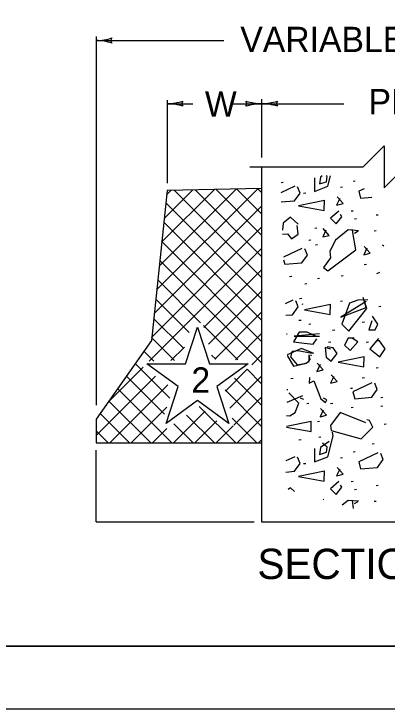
# Model space of a CAD drawing. Extents: x 1000 to 1036.3, y 1000 to 1022.
# Drawn here: x 1015.66 to 1018.62, y 1000 to 1005.51 of the extents above; entities that cross this region are included whole.
import ezdxf

# ---------------------------------------------------------------- set-up
doc = ezdxf.new("R2010")
doc.units = 0
for name, color, linetype in [('Level 1', 7, 'Continuous'), ('Level 10', 7, 'Continuous'), ('Level 11', 7, 'Continuous')]:
    doc.layers.add(name, color=color, linetype=linetype)

msp = doc.modelspace()

# ---------------------------------------------------------------- linework, layer by layer
at = {"layer": 'Level 1'}
for p, q in [((1016.3113, 1005.3314), (1016.3113, 1002.4089)), ((1016.3113, 1005.3314), (1016.3113, 1002.4089)), ((1016.3113, 1005.2978), (1017.3228, 1005.2978)), ((1016.3113, 1005.2978), (1017.3228, 1005.2978)), ((1016.8738, 1004.8258), (1016.8738, 1004.1679)), ((1016.8738, 1004.8258), (1016.8738, 1004.1679)), ((1017.6238, 1004.8332), (1017.6238, 1004.3721)), ((1017.6238, 1004.8332), (1017.6238, 1004.3721)), ((1016.8738, 1004.7978), (1017.0773, 1004.7978)), ((1016.8738, 1004.7978), (1017.0773, 1004.7978)), ((1017.3897, 1004.7978), (1017.6238, 1004.7978)), ((1017.3897, 1004.7978), (1017.6238, 1004.7978)), ((1017.6238, 1004.7978), (1018.2746, 1004.7978)), ((1017.6238, 1004.7978), (1018.2746, 1004.7978)), ((1017.5309, 1004.2978), (1018.1779, 1004.2978)), ((1017.5309, 1004.2978), (1018.1779, 1004.2978)), ((1017.6238, 1004.2978), (1017.6238, 1001.4841)), ((1017.6238, 1004.2978), (1017.6238, 1001.4841)), ((1016.8738, 1004.1091), (1016.7488, 1002.9216)), ((1016.8738, 1004.1091), (1016.7488, 1002.9216)), ((1016.791, 1003.3225), (1017.5926, 1004.1241)), ((1016.8108, 1003.5108), (1017.4206, 1004.1205)), ((1016.8307, 1003.699), (1017.2485, 1004.1168)), ((1016.8504, 1003.8873), (1017.0765, 1004.1133)), ((1016.8703, 1004.0755), (1016.9044, 1004.1097)), ((1017.6238, 1004.1248), (1016.8738, 1004.1091)), ((1017.6238, 1004.1248), (1016.8738, 1004.1091)), ((1016.9325, 1004.1103), (1017.6238, 1003.4191)), ((1017.0975, 1004.1138), (1017.6238, 1003.5876)), ((1017.2625, 1004.1172), (1017.6238, 1003.756)), ((1017.4275, 1004.1206), (1017.6238, 1003.9244)), ((1017.5925, 1004.1241), (1017.6238, 1004.0929)), ((1016.8635, 1004.0109), (1017.6238, 1003.2507)), ((1016.7712, 1003.1342), (1017.6238, 1003.9868)), ((1016.8474, 1003.8585), (1017.6238, 1003.0823)), ((1016.7513, 1002.9459), (1017.6238, 1003.8183)), ((1016.8313, 1003.7061), (1017.6238, 1002.9138)), ((1016.7317, 1002.7578), (1017.6238, 1003.6498)), ((1016.8153, 1003.5537), (1017.6238, 1002.7453)), ((1017.1659, 1003.0236), (1017.6238, 1003.4814)), ((1016.7993, 1003.4013), (1017.1399, 1003.0606)), ((1017.2027, 1002.8919), (1017.6238, 1003.3129)), ((1016.7833, 1003.2488), (1017.0487, 1002.9834)), ((1017.2519, 1002.7727), (1017.6238, 1003.1445)), ((1016.7672, 1003.0965), (1017.0069, 1002.8567)), ((1017.1616, 1003.0388), (1017.4335, 1002.767)), ((1016.7512, 1002.944), (1016.9323, 1002.7628)), ((1017.4153, 1002.7676), (1017.6238, 1002.9761)), ((1016.7488, 1002.9216), (1016.3113, 1002.2966)), ((1016.7488, 1002.9216), (1016.3113, 1002.2966)), ((1016.6897, 1002.8371), (1016.7685, 1002.7582)), ((1016.9043, 1002.762), (1017.0108, 1002.8684)), ((1017.227, 1002.8051), (1017.2596, 1002.7725)), ((1017.5446, 1002.7284), (1017.6238, 1002.8076)), ((1016.6203, 1002.738), (1016.8948, 1002.4635)), ((1016.4068, 1002.4329), (1016.6827, 1002.7088)), ((1017.3363, 1002.5202), (1017.5101, 1002.6939)), ((1017.508, 1002.6925), (1017.6238, 1002.5768)), ((1016.3113, 1002.169), (1016.7816, 1002.6393)), ((1016.5509, 1002.6389), (1016.8527, 1002.3372)), ((1017.3703, 1002.3857), (1017.6238, 1002.6392)), ((1017.4094, 1002.6226), (1017.6238, 1002.4084)), ((1016.4198, 1002.1091), (1016.8805, 1002.5698)), ((1016.4816, 1002.5398), (1016.9124, 1002.1091)), ((1017.3339, 1002.5298), (1017.6238, 1002.24)), ((1017.4042, 1002.2512), (1017.6238, 1002.4708)), ((1016.4123, 1002.4408), (1016.7439, 1002.1091)), ((1016.5883, 1002.1091), (1016.8708, 1002.3915)), ((1017.1288, 1002.3979), (1017.4178, 1002.1091)), ((1016.3428, 1002.3417), (1016.5755, 1002.1091)), ((1016.9252, 1002.1091), (1017.1769, 1002.3608)), ((1016.3113, 1002.2966), (1016.3113, 1002.1091)), ((1016.3113, 1002.2966), (1016.3113, 1002.1091)), ((1017.0284, 1002.3299), (1017.2493, 1002.1091)), ((1017.0937, 1002.1091), (1017.2685, 1002.2839)), ((1017.3908, 1002.3043), (1017.5862, 1002.1091)), ((1017.4305, 1002.1091), (1017.6238, 1002.3023)), ((1016.928, 1002.2618), (1017.0808, 1002.1091)), ((1017.2621, 1002.1091), (1017.3973, 1002.2443)), ((1016.3113, 1002.2048), (1016.4071, 1002.1091)), ((1016.7568, 1002.1091), (1016.8711, 1002.2234)), ((1017.599, 1002.1091), (1017.6238, 1002.1338)), ((1016.3113, 1002.1091), (1017.6238, 1002.1091)), ((1016.3113, 1002.1091), (1017.6238, 1002.1091)), ((1016.3113, 1001.4841), (1016.3113, 1002.0508)), ((1016.3113, 1001.4841), (1017.5654, 1001.4841)), ((1017.6238, 1001.4841), (1018.7262, 1001.4841)), ((1017.6238, 1001.4841), (1018.7262, 1001.4841))]:
    msp.add_line(p, q, dxfattribs=at)
for points in [[(1007, 1000.5), (1035.5, 1000.5), (1035.5, 1021.5), (1007, 1021.5)], [(1016.7136, 1002.7358), (1017.0202, 1002.7358), (1017.1149, 1003.0273), (1017.2096, 1002.7358), (1017.5162, 1002.7358), (1017.2681, 1002.5557), (1017.363, 1002.2641), (1017.1149, 1002.4443), (1016.8668, 1002.2641), (1016.9614, 1002.5557)]]:
    msp.add_lwpolyline(points, close=True, dxfattribs=at)
for points in [[(1018.1779, 1004.2978), (1018.4279, 1004.2978), (1018.5947, 1004.4644), (1018.5947, 1004.1311), (1018.7613, 1004.2978), (1019.0113, 1004.2978)], [(1018.1779, 1004.2978), (1018.4279, 1004.2978), (1018.5947, 1004.4644), (1018.5947, 1004.1311), (1018.7613, 1004.2978), (1019.0113, 1004.2978)], [(1018.0429, 1004.2094), (1018.0429, 1004.1028)], [(1018.0898, 1004.2158), (1018.0835, 1004.1625)], [(1018.1034, 1004.2256), (1018.0898, 1004.2158)], [(1018.1433, 1004.2201), (1018.1364, 1004.2261)], [(1018.1368, 1004.1795), (1018.1433, 1004.2201)], [(1018.1496, 1004.1433), (1018.17, 1004.2267)], [(1017.7947, 1004.1719), (1017.7776, 1004.1698)], [(1018.0835, 1004.1625), (1018.1368, 1004.1795)], [(1018.3654, 1004.1824), (1018.3483, 1004.1803)], [(1017.8858, 1004.143), (1017.7763, 1004.0921)], [(1017.9284, 1004.0897), (1017.9093, 1004.1388)], [(1018.0429, 1004.1028), (1018.1496, 1004.1433)], [(1018.2659, 1004.1353), (1018.2488, 1004.1332)], [(1018.4355, 1004.1233), (1018.394, 1004.104)], [(1018.394, 1004.104), (1018.4089, 1004.0486)], [(1017.8836, 1004.0278), (1017.9284, 1004.0897)], [(1017.9728, 1004.0882), (1017.9557, 1004.086)], [(1018.2437, 1004.0461), (1018.2181, 1003.9928), (1018.2693, 1004.0056), (1018.2223, 1004.0589)], [(1018.4089, 1004.0486), (1018.4985, 1004.0557)], [(1017.7792, 1004.0195), (1017.8836, 1004.0278)], [(1018.1221, 1004.03), (1017.9151, 1003.9873), (1018.1199, 1003.951), (1018.1221, 1004.0321)], [(1018.235, 1003.9469), (1018.1709, 1003.8893), (1018.2137, 1003.8445), (1018.2606, 1003.9022), (1018.2478, 1003.9192)], [(1018.3497, 1003.9468), (1018.3326, 1003.9447)], [(1017.853, 1003.8978), (1017.7933, 1003.8509)], [(1017.9128, 1003.8424), (1017.853, 1003.8978)], [(1018.3759, 1003.8839), (1018.3588, 1003.8818)], [(1018.5487, 1003.9153), (1018.5316, 1003.9133)], [(1017.7933, 1003.8509), (1017.788, 1003.7963)], [(1017.9128, 1003.7634), (1017.9063, 1003.8318)], [(1018.0618, 1003.8107), (1018.0447, 1003.8085)], [(1018.1338, 1003.7948), (1018.1081, 1003.7414), (1018.1593, 1003.7543), (1018.1124, 1003.8076)], [(1018.3908, 1003.7912), (1018.3097, 1003.7976), (1018.2093, 1003.7165), (1018.1646, 1003.629), (1018.1709, 1003.5757), (1018.1155, 1003.4988), (1018.1496, 1003.4733), (1018.3694, 1003.6397), (1018.3459, 1003.7763), (1018.3438, 1003.7998)], [(1018.3588, 1003.772), (1018.3886, 1003.7891)], [(1018.5329, 1003.7897), (1018.5158, 1003.7876)], [(1017.7893, 1003.7636), (1017.8274, 1003.7656)], [(1017.8274, 1003.7656), (1017.8594, 1003.7272)], [(1017.8594, 1003.7272), (1017.9128, 1003.7634)], [(1018.0146, 1003.7164), (1017.9975, 1003.7143)], [(1018.067, 1003.6798), (1018.0499, 1003.6776)], [(1018.4583, 1003.6534), (1018.4328, 1003.6001), (1018.484, 1003.6128), (1018.437, 1003.6662)], [(1018.5934, 1003.6674), (1018.5828, 1003.6759)], [(1017.9433, 1003.6508), (1017.7964, 1003.5825)], [(1017.986, 1003.5975), (1017.9668, 1003.6466)], [(1017.7973, 1003.5602), (1017.8068, 1003.525)], [(1017.9413, 1003.5357), (1017.986, 1003.5975)], [(1017.8068, 1003.525), (1017.9413, 1003.5357)], [(1018.4544, 1003.5227), (1018.4373, 1003.5205)], [(1018.5593, 1003.4604), (1018.5337, 1003.4498)], [(1017.8628, 1003.4284), (1017.8457, 1003.4263)], [(1018.0827, 1003.4128), (1018.0656, 1003.4106)], [(1018.2712, 1003.4337), (1018.2541, 1003.4315)], [(1017.9832, 1003.3708), (1017.9661, 1003.3687)], [(1017.8701, 1003.2403), (1017.811, 1003.2128)], [(1017.9128, 1003.187), (1017.8935, 1003.2361)], [(1017.9413, 1003.2535), (1017.9243, 1003.2514)], [(1018.2659, 1003.2326), (1018.2488, 1003.2304)], [(1018.4526, 1003.2308), (1018.252, 1003.1071), (1018.4526, 1003.1818), (1018.4292, 1003.2608)], [(1018.4654, 1003.2437), (1018.3865, 1003.2415), (1018.3203, 1003.2159), (1018.2606, 1003.0495), (1018.3139, 1002.994), (1018.459, 1003.1733), (1018.4334, 1003.2458)], [(1017.8679, 1003.1251), (1017.9128, 1003.187)], [(1017.9533, 1003.2053), (1017.9448, 1003.2095)], [(1018.1692, 1003.2058), (1017.9623, 1003.1632), (1018.1671, 1003.1269), (1018.1692, 1003.208)], [(1018.5696, 1003.1907), (1018.5525, 1003.1886)], [(1017.8147, 1003.1208), (1017.8679, 1003.1251)], [(1018.4974, 1003.0773), (1018.4739, 1003.0047), (1018.5252, 1003.0068), (1018.5443, 1003.0495), (1018.5038, 1003.1135)], [(1017.9361, 1003.0808), (1017.919, 1003.0786)], [(1018.4388, 1003.065), (1018.4217, 1003.0629)], [(1018.0146, 1003.0493), (1017.9975, 1003.0472)], [(1018.2031, 1003.0022), (1018.186, 1003.0001)], [(1017.8261, 1002.9708), (1017.8206, 1002.97)], [(1018.06, 1002.9535), (1017.9853, 1002.9876), (1017.9213, 1002.9876), (1017.8765, 1002.9108), (1017.9618, 1002.9001), (1018.0323, 1002.8916), (1018.0622, 1002.9343)], [(1018.0835, 1002.9727), (1017.8808, 1002.9556), (1018.0813, 1002.9556)], [(1018.1717, 1002.9079), (1018.1546, 1002.9058)], [(1018.3566, 1002.9385), (1018.3097, 1002.9407), (1018.2798, 1002.8852), (1018.3268, 1002.8425), (1018.3865, 1002.9108), (1018.3438, 1002.9364)], [(1018.4702, 1002.9079), (1018.4531, 1002.9058)], [(1018.5508, 1002.9364), (1018.4825, 1002.8553), (1018.5614, 1002.7913), (1018.6041, 1002.8553), (1018.5572, 1002.9172), (1018.5337, 1002.9172)], [(1017.9405, 1002.8574), (1017.827, 1002.8071)], [(1018.0238, 1002.819), (1017.9107, 1002.8404), (1017.8658, 1002.834), (1017.853, 1002.7913), (1017.9043, 1002.7273), (1017.9747, 1002.7401), (1018.0003, 1002.755), (1018.0003, 1002.8083)], [(1018.0365, 1002.8169), (1017.9405, 1002.8574)], [(1018.1731, 1002.8532), (1018.1262, 1002.866), (1018.1347, 1002.7892), (1018.1753, 1002.7572), (1018.2222, 1002.8169), (1018.1902, 1002.8618), (1018.1433, 1002.8703)], [(1017.8271, 1002.8032), (1017.8765, 1002.7188)], [(1018.0088, 1002.77), (1018.0003, 1002.8083)], [(1018.0109, 1002.8083), (1018.0194, 1002.802)], [(1018.4363, 1002.7922), (1018.2293, 1002.7495), (1018.4341, 1002.7133), (1018.4363, 1002.7943)], [(1017.8765, 1002.7188), (1017.9789, 1002.7401)], [(1017.9789, 1002.7401), (1018.0088, 1002.77)], [(1018.0866, 1002.7298), (1018.061, 1002.6764), (1018.1123, 1002.6893), (1018.0653, 1002.7426)], [(1018.5487, 1002.7038), (1018.5316, 1002.7017)], [(1017.8733, 1002.62), (1017.8562, 1002.6178)], [(1018.0024, 1002.627), (1018.0003, 1002.5822), (1018.0387, 1002.6014), (1018.092, 1002.4584), (1018.1304, 1002.4307), (1018.1411, 1002.452), (1018.1155, 1002.4648)], [(1018.1966, 1002.6355), (1018.1709, 1002.5822), (1018.2222, 1002.595), (1018.1753, 1002.6483)], [(1018.4388, 1002.6253), (1018.4217, 1002.6231)], [(1018.4983, 1002.5858), (1018.3468, 1002.5154), (1018.3618, 1002.46), (1018.4963, 1002.4707), (1018.541, 1002.5325), (1018.5218, 1002.5816)], [(1017.8313, 1002.531), (1017.8236, 1002.5301)], [(1017.9192, 1002.4243), (1017.8403, 1002.5075)], [(1018.3445, 1002.5414), (1018.3274, 1002.5393)], [(1017.9469, 1002.4819), (1017.8223, 1002.4285)], [(1017.9298, 1002.467), (1017.9554, 1002.4563)], [(1018.5853, 1002.4682), (1018.5683, 1002.466)], [(1017.8893, 1002.3496), (1017.9192, 1002.4243)], [(1017.9989, 1002.421), (1017.9818, 1002.4189)], [(1018.1874, 1002.421), (1018.1703, 1002.4189)], [(1018.5853, 1002.4001), (1018.5683, 1002.3979)], [(1017.8466, 1002.324), (1017.8893, 1002.3496)], [(1018.1128, 1002.3685), (1018.0872, 1002.3152), (1018.1384, 1002.328), (1018.0914, 1002.3813)], [(1018.4505, 1002.2685), (1018.2457, 1002.3496), (1018.1709, 1002.2472), (1018.1753, 1002.2067), (1018.4142, 1002.1405), (1018.5059, 1002.2344), (1018.4783, 1002.2878), (1018.4569, 1002.292)], [(1018.3497, 1002.3896), (1018.3326, 1002.3875)], [(1017.8211, 1002.3279), (1017.8466, 1002.324)], [(1018.0153, 1002.2002), (1018.0173, 1002.2813)], [(1017.8198, 1002.2348), (1018.0153, 1002.2002)], [(1018.0173, 1002.2791), (1017.8199, 1002.2384)], [(1018.0827, 1002.2797), (1018.0656, 1002.2775)], [(1018.6115, 1002.2588), (1018.5944, 1002.2566)], [(1018.0429, 1002.0658), (1018.0429, 1001.9592), (1018.1496, 1001.9997), (1018.1902, 1002.1661), (1018.1859, 1002.1938)], [(1017.9361, 1002.1331), (1017.919, 1002.1309)], [(1018.0932, 1002.154), (1018.0761, 1002.1518)], [(1018.1582, 1002.1213), (1018.0898, 1002.0723), (1018.0835, 1002.0189), (1018.1368, 1002.0359), (1018.1433, 1002.0765), (1018.1069, 1002.1085)], [(1018.5173, 1002.1017), (1018.5002, 1002.0995)], [(1018.3654, 1002.0388), (1018.3483, 1002.0367)], [(1018.5455, 1002.0308), (1018.394, 1001.9604), (1018.4089, 1001.905), (1018.5433, 1001.9157), (1018.5882, 1001.9775), (1018.5689, 1002.0266)], [(1017.8858, 1001.9994), (1017.8164, 1001.9673)], [(1017.9284, 1001.9461), (1017.9093, 1001.9952)], [(1018.2659, 1001.9917), (1018.2488, 1001.9896)], [(1017.8836, 1001.8843), (1017.9284, 1001.9461)], [(1017.9728, 1001.9446), (1017.9557, 1001.9424)], [(1018.2437, 1001.9025), (1018.2181, 1001.8492), (1018.2693, 1001.862), (1018.2223, 1001.9153)], [(1017.8153, 1001.8788), (1017.8836, 1001.8843)], [(1018.1221, 1001.8864), (1017.9151, 1001.8437), (1018.1199, 1001.8074), (1018.1221, 1001.8885)], [(1018.235, 1001.8033), (1018.1709, 1001.7458), (1018.2137, 1001.7009), (1018.2606, 1001.7586), (1018.2478, 1001.7756)], [(1018.3497, 1001.8032), (1018.3326, 1001.8011)], [(1017.853, 1001.7543), (1017.8342, 1001.7395)], [(1017.8846, 1001.725), (1017.853, 1001.7543)], [(1018.3759, 1001.7403), (1018.3588, 1001.7383)], [(1018.5487, 1001.7718), (1018.5316, 1001.7697)], [(1018.1176, 1001.6583), (1018.1124, 1001.664)], [(1018.3097, 1001.654), (1018.2632, 1001.6164)], [(1018.3908, 1001.6476), (1018.3097, 1001.654)], [(1018.3459, 1001.6327), (1018.3438, 1001.6562)], [(1018.3532, 1001.5907), (1018.3459, 1001.6327)], [(1018.3588, 1001.6284), (1018.3886, 1001.6455)], [(1018.5329, 1001.6461), (1018.5158, 1001.644)]]:
    msp.add_lwpolyline(points, dxfattribs=at)
for centre, radius, start, end in [((1016.3113, 1005.6884), 0.3906, 270, 288.6688), ((1016.3113, 1005.6884), 0.3906, 270, 288.6688), ((1016.4599, 1005.2977), 0.0312, 138.7746, 220.8913), ((1016.4599, 1005.2977), 0.0312, 138.7746, 220.8913), ((1016.3113, 1005.6884), 0.3906, 269.9878, 270), ((1016.3113, 1005.6884), 0.3906, 269.9878, 270), ((1016.3113, 1004.9071), 0.3906, 71.3472, 89.9939), ((1016.3113, 1004.9071), 0.3906, 71.3472, 89.9939), ((1016.8738, 1005.1884), 0.3906, 270, 288.6688), ((1016.8738, 1005.1884), 0.3906, 270, 288.6688), ((1017.0224, 1004.7977), 0.0312, 138.7746, 220.8913), ((1017.0224, 1004.7977), 0.0312, 138.7746, 220.8913), ((1017.4752, 1004.7978), 0.0312, 318.7746, 40.8913), ((1017.4752, 1004.7978), 0.0312, 318.7746, 40.8913), ((1017.6238, 1005.1884), 0.3906, 251.3472, 269.9939), ((1017.6238, 1005.1884), 0.3906, 251.3472, 269.9939), ((1017.6238, 1005.1884), 0.3906, 270, 288.6688), ((1017.6238, 1005.1884), 0.3906, 270, 288.6688), ((1017.7723, 1004.7977), 0.0312, 138.7746, 220.8913), ((1017.7723, 1004.7977), 0.0312, 138.7746, 220.8913), ((1016.8738, 1005.1884), 0.3906, 269.9878, 270), ((1016.8738, 1005.1884), 0.3906, 269.9878, 270), ((1016.8738, 1004.4071), 0.3906, 71.3472, 89.9939), ((1016.8738, 1004.4071), 0.3906, 71.3472, 89.9939), ((1017.6238, 1004.4071), 0.3906, 90, 108.6688), ((1017.6238, 1004.4071), 0.3906, 90, 108.6688), ((1017.6238, 1005.1884), 0.3906, 269.9878, 270), ((1017.6238, 1005.1884), 0.3906, 269.9878, 270), ((1017.6238, 1004.4071), 0.3906, 89.9878, 90), ((1017.6238, 1004.4071), 0.3906, 89.9878, 90), ((1017.6238, 1004.4071), 0.3906, 71.3472, 89.9939), ((1017.6238, 1004.4071), 0.3906, 71.3472, 89.9939)]:
    msp.add_arc(centre, radius, start, end, dxfattribs=at)
at = {"layer": 'Level 10'}
for p, q in [((1035.5, 1000.5), (1007, 1000.5)), ((1035.5, 1000.5), (1007, 1000.5)), ((1036, 1000), (1000, 1000)), ((1036, 1000), (1000, 1000))]:
    msp.add_line(p, q, dxfattribs=at)
at = {"layer": 'Level 11'}
msp.add_lwpolyline([(1007, 1021.5), (1035.5, 1021.5), (1035.5, 1000.5), (1007, 1000.5)], close=True, dxfattribs=at)

# ---------------------------------------------------------------- texts
at = {"layer": 'Level 1'}
for s, height, p in [('VARIABLE WIDTH', 0.2, (1017.4544, 1005.2071)), ('VARIABLE WIDTH', 0.2, (1017.4544, 1005.2071)), ('W', 0.2, (1017.1737, 1004.6955)), ('W', 0.2, (1017.1737, 1004.6955)), ('PIER', 0.2, (1018.4714, 1004.7143)), ('PIER', 0.2, (1018.4714, 1004.7143)), ('2', 0.2, (1017.0666, 1002.508)), ('SECTION D-D', 0.24, (1017.5903, 1001.0309)), ('SECTION D-D', 0.24, (1017.5903, 1001.0309))]:
    msp.add_text(s, height=height, dxfattribs=at).set_placement(p)

doc.saveas('drawing.dxf')
